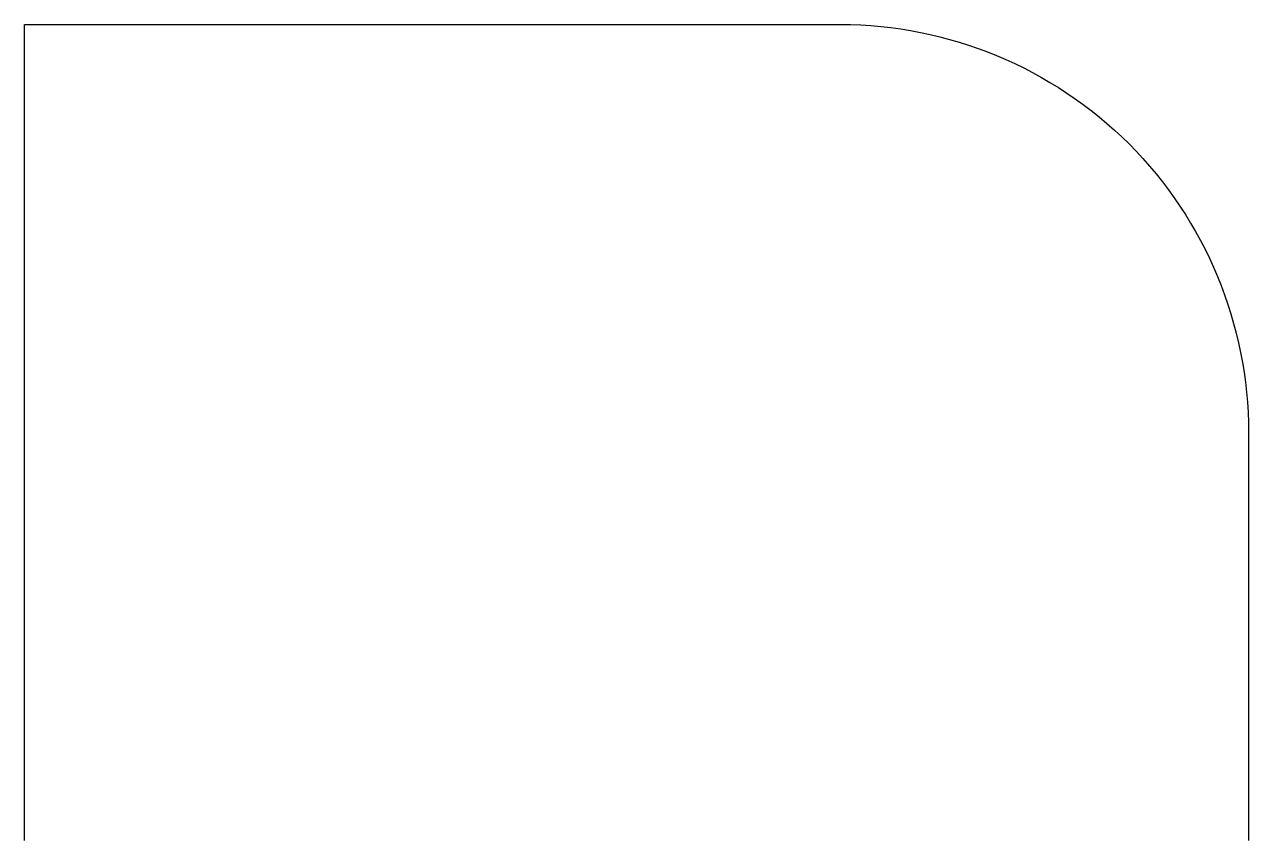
# Model space of a CAD drawing. Header units: millimetres. Extents: x 0 to 15, y 0 to 10.
import ezdxf

# ---------------------------------------------------------------- set-up
doc = ezdxf.new("R2010")
doc.units = ezdxf.units.MM
doc.header["$MEASUREMENT"] = 0
doc.layers.get('0').update_dxf_attribs({"lineweight": 25, "true_color": 0xffffff})

msp = doc.modelspace()

# ---------------------------------------------------------------- linework, layer by layer
msp.add_lwpolyline([(0, 0), (0, 10), (10, 10, -0.414214), (15, 5), (15, 0)], format="xyb")
msp.add_lwpolyline([(0, 1), (0, 1)])

doc.saveas('drawing.dxf')
